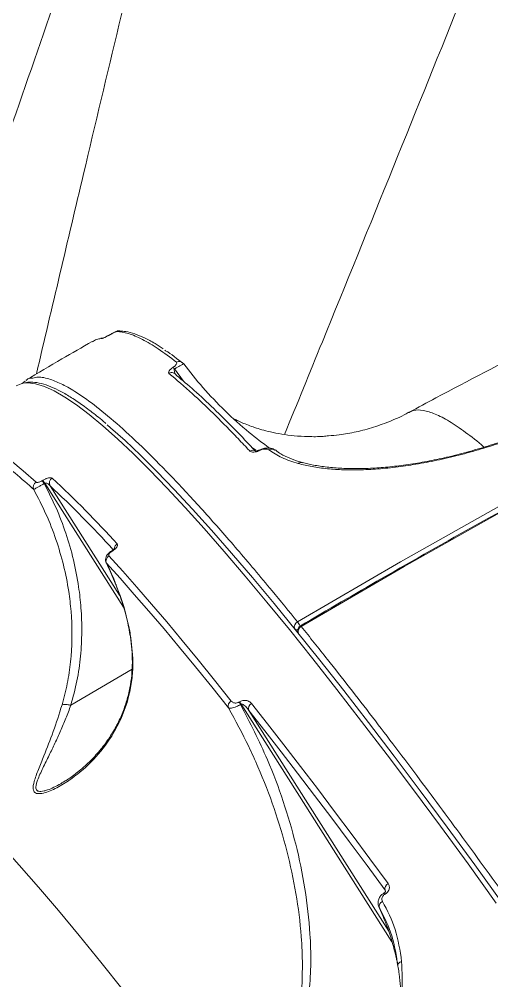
# Model space of a CAD drawing. Header units: millimetres. Extents: x -8607 to 7621, y -5747 to 4382.
# Drawn here: x 4353.5 to 4436.7, y 745.5 to 914.7 of the extents above; entities that cross this region are included whole.
import ezdxf

# ---------------------------------------------------------------- set-up
doc = ezdxf.new("R2010")
doc.units = ezdxf.units.MM
doc.layers.add('DIKOM_ОБЪЕКТ', color=7, linetype='Continuous')

msp = doc.modelspace()

# ---------------------------------------------------------------- linework, layer by layer
at = {"layer": 'DIKOM_ОБЪЕКТ', "color": 7, "linetype": 'Continuous', "lineweight": 15}
for p, q in [((4368.388, 858.586), (4367.909, 858.555)), ((4380.891, 853.18), (4382.451, 850.991)), ((4354.077, 850.61), (4354.602, 851.022)), ((4395.19, 838.853), (4394.436, 839.427)), ((4395.768, 838.875), (4395.766, 838.874)), ((4398.547, 838.874), (4398.526, 838.891)), ((4398.678, 838.845), (4398.584, 838.91)), ((4356.09, 831.961), (4355.762, 832.257)), ((4357.586, 833.499), (4357.674, 833.552)), ((4358.042, 833.046), (4357.954, 832.993)), ((4371.902, 811.249), (4358.042, 833.046)), ((4358.973, 832.598), (4371.209, 813.354)), ((4369.875, 821.183), (4369.847, 821.167)), ((4369.946, 821.132), (4369.918, 821.115)), ((4362.633, 793.988), (4373.396, 800.357)), ((4392.198, 794.547), (4392.302, 794.609)), ((4392.592, 794.189), (4392.488, 794.127)), ((4419.121, 752.384), (4392.592, 794.189)), ((4393.96, 793.051), (4418.576, 754.26)), ((4417.99, 761.353), (4417.938, 761.451)), ((4417.996, 761.352), (4417.938, 761.451)), ((4417.784, 760.987), (4417.704, 760.939)), ((4417.783, 760.986), (4417.784, 760.987)), ((4417.97, 760.792), (4417.889, 760.744)), ((4419.808, 749.896), (4419.877, 749.607)), ((4419.84, 749.901), (4419.826, 749.901))]:
    msp.add_line(p, q, dxfattribs=at)
at = {"layer": 'DIKOM_ОБЪЕКТ', "color": 7, "linetype": 'Continuous', "lineweight": 15, "flags": 128}
for points in [[(4402.501, 808.69), (4420.626, 819.217), (4438.889, 829.462), (4457.286, 839.424), (4475.811, 849.097), (4494.458, 858.481), (4513.222, 867.572), (4532.096, 876.367), (4551.075, 884.863), (4570.154, 893.058), (4589.326, 900.95), (4608.586, 908.536)], [(4609.25, 907.716), (4589.989, 900.13), (4570.817, 892.238), (4551.738, 884.042), (4532.759, 875.546), (4513.885, 866.751), (4495.121, 857.66), (4476.474, 848.277), (4457.95, 838.603), (4439.553, 828.642), (4421.289, 818.396), (4403.164, 807.87)], [(4368.331, 858.582), (4368.329, 858.581), (4368.153, 858.501)], [(4354.224, 850.641), (4353.892, 850.568), (4353.013, 850.202)], [(4437.502, 759.207), (4432.527, 766.073), (4427.664, 772.706), (4422.919, 779.1), (4418.295, 785.25), (4413.797, 791.149), (4409.427, 796.794), (4405.19, 802.179), (4401.089, 807.301), (4397.128, 812.154), (4393.309, 816.735), (4389.637, 821.039), (4386.115, 825.064), (4382.744, 828.805), (4379.529, 832.26), (4376.471, 835.426), (4373.574, 838.299), (4370.84, 840.879), (4368.271, 843.161), (4365.869, 845.145), (4363.636, 846.829), (4361.575, 848.212), (4359.687, 849.291), (4357.973, 850.067), (4356.435, 850.539), (4355.074, 850.706), (4354.224, 850.641)], [(4342.041, 842.505), (4343.352, 842.214), (4344.808, 841.675), (4346.407, 840.887), (4348.148, 839.852), (4350.03, 838.568), (4352.053, 837.039), (4354.213, 835.264), (4356.511, 833.245)], [(4369.009, 843.328), (4369.601, 842.825), (4372.164, 840.547), (4374.892, 837.974), (4377.782, 835.108), (4380.832, 831.95), (4384.04, 828.503), (4387.402, 824.77), (4390.917, 820.755), (4394.58, 816.461), (4398.389, 811.891), (4402.341, 807.05), (4406.432, 801.94), (4410.659, 796.568), (4415.018, 790.936), (4419.506, 785.051), (4424.119, 778.916), (4428.853, 772.538), (4433.704, 765.92), (4438.667, 759.07), (4443.74, 751.993), (4448.917, 744.694), (4454.194, 737.18), (4459.567, 729.457)], [(4395.766, 838.874), (4395.762, 838.866), (4395.771, 838.794)], [(4369.847, 821.167), (4369.865, 821.163), (4369.918, 821.115)], [(4369.874, 821.183), (4369.894, 821.179), (4369.946, 821.132)], [(4390.372, 793.533), (4387.426, 797.212), (4384.552, 800.753), (4381.751, 804.154), (4379.025, 807.414), (4376.374, 810.531), (4373.8, 813.504), (4371.304, 816.331), (4368.887, 819.011)], [(4369.337, 820.267), (4371.759, 817.58), (4374.261, 814.747), (4376.84, 811.768), (4379.497, 808.644), (4382.229, 805.377), (4385.036, 801.968), (4387.916, 798.42), (4390.869, 794.732)], [(4394.434, 794.302), (4397.242, 790.732), (4400.108, 787.047), (4403.031, 783.25), (4406.011, 779.342), (4409.046, 775.324), (4412.134, 771.198), (4415.276, 766.965), (4418.469, 762.626)], [(4417.938, 761.451), (4414.752, 765.779), (4411.618, 770.002), (4408.537, 774.118), (4405.509, 778.127), (4402.537, 782.026), (4399.62, 785.814), (4396.761, 789.489), (4393.96, 793.051)], [(4393.552, 715.265), (4388.965, 721.481), (4384.498, 727.454), (4380.155, 733.178), (4375.94, 738.648), (4371.858, 743.858), (4367.912, 748.804), (4364.106, 753.481), (4360.442, 757.885), (4356.926, 762.012), (4353.559, 765.858), (4350.346, 769.419)], [(4420.189, 748.067), (4420.16, 748.194), (4420.167, 748.325), (4420.208, 748.453), (4420.283, 748.576), (4420.389, 748.689), (4420.522, 748.787), (4420.677, 748.868), (4420.849, 748.927)]]:
    msp.add_lwpolyline(points, dxfattribs=at)
at = {"layer": 'DIKOM_ОБЪЕКТ', "color": 7, "linetype": 'Continuous', "lineweight": 15}
for centre, radius, start, end in [((4371.176, 858.908), 0.99, 86.14922, 119.88989), ((4381.691, 853.531), 0.963, 32.41223, 120.63597), ((4380.341, 852.721), 0.716, 39.83112, 71.91638), ((4380.393, 851.56), 0.959, 29.86307, 120.86366), ((4397.985, 838.154), 0.914, 53.73734, 123.15281), ((4309.17, 781.416), 68.961, 47.49659, 54.92975), ((4394.628, 837.891), 0.961, 58.99974, 121.25495), ((4403.145, 835.922), 0.777, 71.30842, 129.27885), ((4357.017, 832.368), 1.013, 120.003, 203.69544), ((4355.158, 831.346), 3.245, 30.50864, 41.57091), ((4355.247, 831.399), 3.245, 30.50864, 41.57091), ((4359.866, 833.068), 1.009, 119.83891, 207.78596), ((4226.982, 690.87), 193.671, 42.36049, 47.0374), ((4226.177, 690.968), 195.398, 42.25776, 47.03015), ((4371.334, 821.449), 1.063, 120.33024, 172.12416), ((4369.829, 819.383), 1.012, 119.10455, 201.51543), ((4402.957, 807.806), 0.995, 117.28632, 202.6182), ((4396.858, 804.442), 7.064, 29.67104, 36.97201), ((4402.438, 807.877), 0.605, 228.61203, 282.87416), ((4403.557, 807.112), 1, 120.57471, 207.49711), ((4403.619, 806.985), 0.995, 117.22795, 202.49345), ((4402.981, 807.781), 0.204, 25.88103, 70.52742), ((4391.334, 793.837), 1.009, 117.47639, 197.51533), ((4388.024, 791.355), 5.255, 31.83656, 37.40474), ((4388.128, 791.417), 5.255, 31.83656, 37.40474), ((4394.882, 793.417), 0.992, 116.86663, 201.62633), ((4418.883, 761.732), 0.985, 114.79451, 196.56682), ((4417.519, 760.579), 0.405, 24.09198, 62.78442), ((4417.608, 760.633), 0.396, 23.704, 63.43449), ((4417.856, 758.585), 0.965, 112.27358, 191.42806)]:
    msp.add_arc(centre, radius, start, end, dxfattribs=at)
for points, knots in [([(4529.093, 1168.183), (4521.108, 1147.257), (4505.136, 1105.402), (4480.901, 1043.058), (4456.462, 981.014), (4431.807, 919.307), (4413.008, 872.883), (4402.457, 847.061), (4400.237, 841.628)], [0, 0, 0, 0, 0.1898653, 0.3797461, 0.5696368, 0.7595262, 0.9493987, 1, 1, 1, 1]), ([(4256.962, 826.616), (4260.326, 836.055), (4267.056, 854.938), (4276.935, 882.734), (4286.646, 910.096), (4296.229, 937.127), (4305.678, 963.791), (4314.97, 990.052), (4324.02, 1015.702), (4331.804, 1037.864), (4338.403, 1056.748), (4343.895, 1072.562), (4349.257, 1088.109), (4352.703, 1098.219), (4354.426, 1103.275)], [0, 0, 0, 0, 0.0928399, 0.1857353, 0.2786307, 0.3714706, 0.4661484, 0.5608852, 0.6556219, 0.7502998, 0.8126573, 0.8750148, 0.9375074, 1, 1, 1, 1]), ([(4402.978, 1043.898), (4401.386, 1039.131), (4398.202, 1029.594), (4393.235, 1014.905), (4388.136, 999.932), (4382.076, 982.249), (4374.99, 961.688), (4366.805, 938.033), (4358.389, 913.761), (4349.72, 888.795), (4340.819, 863.181), (4331.682, 836.919), (4322.367, 810.187), (4316.008, 792.005), (4312.827, 782.909)], [0, 0, 0, 0, 0.0625804, 0.1251957, 0.1879169, 0.2506738, 0.3431067, 0.4356563, 0.5285567, 0.6215735, 0.7158893, 0.8103227, 0.9051045, 1, 1, 1, 1]), ([(4356.578, 852.294), (4359.332, 864.023), (4366.195, 893.258), (4377.353, 939.797), (4390.018, 991.958), (4398.658, 1026.585), (4402.978, 1043.898)], [0, 0, 0, 0, 0.1825619, 0.4550374, 0.7275218, 1, 1, 1, 1]), ([(5003.621, 992.445), (5000.401, 992.283), (4991.065, 991.813), (4975.59, 990.814), (4957.192, 989.356), (4938.773, 987.606), (4920.339, 985.571), (4901.894, 983.249), (4883.443, 980.642), (4864.992, 977.75), (4846.544, 974.574), (4828.106, 971.115), (4809.68, 967.374), (4791.273, 963.351), (4772.89, 959.048), (4754.534, 954.466), (4736.211, 949.605), (4717.925, 944.468), (4699.682, 939.056), (4681.485, 933.37), (4663.341, 927.411), (4645.253, 921.182), (4627.227, 914.683), (4609.266, 907.916), (4591.376, 900.884), (4573.562, 893.588), (4555.827, 886.029), (4538.177, 878.211), (4520.616, 870.134), (4503.149, 861.802), (4485.781, 853.215), (4468.515, 844.377), (4451.357, 835.291), (4434.312, 825.954), (4418.203, 816.856), (4407.827, 810.773), (4403.049, 807.973)], [0, 0, 0, 0, 0.0157718, 0.0457292, 0.0756868, 0.1056445, 0.1356023, 0.1655601, 0.195518, 0.2254759, 0.2554339, 0.2853919, 0.3153499, 0.345308, 0.3752662, 0.4052243, 0.4351825, 0.4651407, 0.495099, 0.5250572, 0.5550155, 0.5849739, 0.6149322, 0.6448906, 0.6748489, 0.7048073, 0.7347657, 0.7647242, 0.7946826, 0.8246411, 0.8545995, 0.884558, 0.9145165, 0.944475, 0.9744335, 1, 1, 1, 1]), ([(4855.509, 984.149), (4851.603, 983.67), (4841.466, 982.428), (4825.115, 980.083), (4806.456, 977.152), (4787.815, 973.908), (4769.199, 970.369), (4750.611, 966.53), (4732.058, 962.394), (4713.544, 957.963), (4695.075, 953.237), (4676.656, 948.217), (4658.292, 942.906), (4639.988, 937.305), (4621.75, 931.414), (4603.582, 925.237), (4585.489, 918.775), (4567.477, 912.03), (4549.55, 905.003), (4531.714, 897.697), (4513.973, 890.113), (4496.333, 882.255), (4478.798, 874.122), (4461.371, 865.722), (4444.064, 857.045), (4431.007, 850.283), (4423.735, 846.385), (4422.158, 845.539)], [0, 0, 0, 0, 0.0260967, 0.0677335, 0.1093951, 0.1510805, 0.1927887, 0.2345187, 0.2762695, 0.3180403, 0.3598299, 0.4016376, 0.4434624, 0.4853034, 0.5271598, 0.5690307, 0.6109154, 0.6528129, 0.6947227, 0.7366438, 0.7785758, 0.8205178, 0.8624692, 0.9044295, 0.9463979, 0.9883741, 1, 1, 1, 1]), ([(4370.683, 859.767), (4370.646, 859.758), (4370.571, 859.74), (4370.258, 859.591), (4369.854, 859.382), (4369.547, 859.211), (4369.405, 859.132)], [0, 0, 0, 0, 0.26325667, 0.52665941, 0.78132776, 1, 1, 1, 1]), ([(4370.973, 859.877), (4370.951, 859.873), (4370.88, 859.861), (4370.767, 859.822), (4370.562, 859.743), (4370.235, 859.583), (4369.787, 859.348), (4369.509, 859.191), (4369.407, 859.133)], [0, 0, 0, 0, 0.0352516, 0.1151954, 0.259784, 0.5851712, 0.8480871, 1, 1, 1, 1]), ([(4381.2, 854.359), (4380.117, 855.177), (4377.947, 856.814), (4375.156, 858.448), (4372.677, 859.528), (4371.348, 859.687), (4370.683, 859.767)], [0, 0, 0, 0, 0.2488739, 0.4981939, 0.748869, 1, 1, 1, 1]), ([(4378.907, 856.698), (4378.414, 857.019), (4377.251, 857.778), (4375.582, 858.656), (4373.866, 859.365), (4372.421, 859.776), (4371.585, 859.808), (4371.243, 859.821)], [0, 0, 0, 0, 0.1654996, 0.3900263, 0.6157957, 0.8424798, 1, 1, 1, 1]), ([(4366.392, 857.992), (4364.607, 856.974), (4360.702, 854.748), (4356.834, 852.454), (4354.735, 851.209)], [0, 0, 0, 0, 0.4572869, 1, 1, 1, 1]), ([(4368.153, 858.501), (4368.086, 858.498), (4367.751, 858.479), (4367.113, 858.395), (4366.668, 858.102), (4366.422, 857.94)], [0, 0, 0, 0, 0.1005797, 0.5029158, 1, 1, 1, 1]), ([(4369.405, 859.132), (4369.264, 859.053), (4368.962, 858.885), (4368.565, 858.678), (4368.26, 858.531), (4368.189, 858.511), (4368.153, 858.501)], [0, 0, 0, 0, 0.2213871, 0.4744058, 0.7373087, 1, 1, 1, 1]), ([(4369.317, 859.085), (4369.247, 859.046), (4369.033, 858.926), (4368.714, 858.758), (4368.475, 858.638), (4368.367, 858.591), (4368.367, 858.591), (4368.367, 858.591)], [0, 0, 0, 0, 0.1460481, 0.4457549, 0.7548206, 0.9267945, 1, 1, 1, 1]), ([(4379.161, 856.465), (4379.21, 856.436), (4380.198, 855.852), (4381.38, 854.927), (4382.503, 854.047)], [0, 0, 0, 0, 0.0502154, 1, 1, 1, 1]), ([(4380.563, 853.402), (4380.666, 853.473), (4380.871, 853.613), (4381.115, 853.846), (4381.297, 854.113), (4381.289, 854.278), (4381.215, 854.346), (4381.2, 854.359)], [0, 0, 0, 0, 0.1456016, 0.2899617, 0.5320979, 0.9098028, 1, 1, 1, 1]), ([(4379.901, 852.384), (4379.885, 852.399), (4379.805, 852.476), (4379.799, 852.658), (4379.992, 852.942), (4380.247, 853.185), (4380.457, 853.329), (4380.563, 853.402)], [0, 0, 0, 0, 0.0950988, 0.471968, 0.7157778, 0.8572267, 1, 1, 1, 1]), ([(4380.891, 853.18), (4380.875, 853.159), (4380.844, 853.117), (4380.817, 853.02), (4380.816, 852.841), (4380.912, 852.53), (4381.051, 852.277), (4381.163, 852.124), (4381.171, 852.113)], [0, 0, 0, 0, 0.0498667, 0.0974853, 0.227249, 0.497336, 0.9617102, 1, 1, 1, 1]), ([(4382.503, 854.047), (4382.507, 854.053), (4382.523, 854.083), (4382.361, 854.017), (4381.902, 853.767), (4381.414, 853.488), (4381.069, 853.285), (4380.891, 853.18)], [0, 0, 0, 0, 0.0825406, 0.4350699, 0.6772403, 0.8329897, 1, 1, 1, 1]), ([(4382.503, 854.047), (4383.6, 852.648), (4385.849, 849.781), (4389.718, 845.765), (4393.622, 842.188), (4396.383, 840.125), (4397.591, 839.222)], [0, 0, 0, 0, 0.2554091, 0.5234754, 0.7915429, 1, 1, 1, 1]), ([(4354.768, 851.153), (4354.866, 851.243), (4355.176, 851.529), (4355.646, 851.547), (4355.967, 851.559)], [0, 0, 0, 0, 0.3140472, 1, 1, 1, 1]), ([(4355.967, 851.559), (4356.25, 851.63), (4357.102, 851.844), (4358.863, 851.435), (4361.145, 850.499), (4363.824, 848.955), (4367.126, 846.597), (4371.168, 843.214), (4375.684, 838.994), (4380.672, 833.934), (4386.074, 828.095), (4391.862, 821.507), (4397.342, 815.022), (4401.008, 810.523), (4402.501, 808.69)], [0, 0, 0, 0, 0.0436049, 0.1316438, 0.2045618, 0.2775819, 0.3717181, 0.4658543, 0.5602103, 0.6552366, 0.7504889, 0.8432182, 0.9361576, 1, 1, 1, 1]), ([(4394.129, 838.713), (4393.954, 838.899), (4393.081, 839.832), (4390.862, 842.166), (4387.619, 845.442), (4383.671, 849.204), (4381.25, 851.246), (4379.901, 852.384)], [0, 0, 0, 0, 0.0321659, 0.1608352, 0.4182088, 0.675957, 1, 1, 1, 1]), ([(4381.225, 852.038), (4382.252, 851.179), (4384.307, 849.46), (4387.741, 846.256), (4391.316, 842.73), (4393.889, 840.012), (4395.127, 838.704)], [0, 0, 0, 0, 0.25383467, 0.50801554, 0.763245, 1, 1, 1, 1]), ([(4368.798, 843.581), (4368.758, 843.616), (4367.909, 844.355), (4366.388, 845.55), (4364.242, 847.146), (4362.25, 848.446), (4360.389, 849.483), (4358.654, 850.248), (4357.045, 850.718), (4355.679, 850.903), (4354.891, 850.791), (4354.564, 850.744)], [0, 0, 0, 0, 0.0064273, 0.1341203, 0.2621201, 0.3905344, 0.5194975, 0.6491303, 0.7793568, 0.9087174, 1, 1, 1, 1]), ([(4455.565, 847.555), (4453.63, 846.573), (4449.728, 844.594), (4444.383, 842.352), (4439.733, 840.632), (4435.805, 839.345), (4431.865, 838.218), (4427.995, 837.277), (4424.24, 836.526), (4420.609, 835.962), (4417.082, 835.582), (4413.74, 835.396), (4410.62, 835.397), (4407.73, 835.582), (4405.031, 835.938), (4403.448, 836.328), (4402.653, 836.523)], [0, 0, 0, 0, 0.1013046, 0.2043245, 0.2693234, 0.3347703, 0.4016321, 0.4689837, 0.5341683, 0.5998078, 0.6668825, 0.7344532, 0.7996653, 0.8653309, 0.9324208, 1, 1, 1, 1]), ([(4455.421, 847.685), (4455.233, 847.584), (4453.883, 846.852), (4451.274, 845.587), (4447.616, 843.911), (4443.898, 842.37), (4440.167, 840.965), (4436.453, 839.713), (4432.79, 838.622), (4429.208, 837.699), (4425.734, 836.953), (4422.385, 836.376), (4419.161, 835.96), (4416.061, 835.702), (4413.096, 835.602), (4410.292, 835.658), (4407.683, 835.873), (4405.358, 836.213), (4404.033, 836.55), (4403.411, 836.708)], [0, 0, 0, 0, 0.0101795, 0.073166, 0.136453, 0.1998665, 0.2631618, 0.3261665, 0.3887381, 0.4507769, 0.5122332, 0.5730049, 0.6337069, 0.6949915, 0.7568172, 0.8190975, 0.8817029, 0.9444728, 1, 1, 1, 1]), ([(4422.169, 845.511), (4422.419, 845.637), (4423.111, 845.985), (4424.607, 845.95), (4426.702, 845.323), (4429.179, 844.048), (4432.074, 842.048), (4434.141, 840.479), (4435.337, 839.405), (4435.338, 839.405)], [0, 0, 0, 0, 0.101184, 0.2803765, 0.4599249, 0.63983, 0.8200953, 0.9998773, 1, 1, 1, 1]), ([(4407.999, 841.393), (4407.681, 841.361), (4406.421, 841.232), (4404.376, 841.243), (4401.917, 841.38), (4399.693, 841.677), (4397.808, 842.05), (4396.205, 842.465), (4394.949, 842.855), (4393.765, 843.28), (4392.717, 843.714), (4391.86, 844.115), (4391.492, 844.31), (4391.32, 844.402)], [0, 0, 0, 0, 0.0333692, 0.1317957, 0.2297168, 0.3276468, 0.4261162, 0.5111196, 0.5962573, 0.6820741, 0.7900196, 0.9019498, 1, 1, 1, 1]), ([(4422.148, 845.547), (4422.107, 845.523), (4421.096, 844.923), (4418.994, 844.012), (4415.916, 842.86), (4412.852, 842.058), (4410.19, 841.566), (4408.621, 841.442), (4407.999, 841.393)], [0, 0, 0, 0, 0.00918988, 0.22586367, 0.44035059, 0.65248682, 0.86223119, 1, 1, 1, 1]), ([(4398.507, 838.871), (4398.452, 838.922), (4398.248, 839.111), (4397.756, 839.241), (4397.106, 839.276), (4396.407, 839.15), (4395.962, 838.952), (4395.77, 838.866)], [0, 0, 0, 0, 0.0813748, 0.3042373, 0.5678765, 0.8142467, 1, 1, 1, 1]), ([(4397.485, 838.919), (4397.385, 838.973), (4397.187, 839.079), (4396.733, 839.085), (4396.244, 838.994), (4395.924, 838.858), (4395.771, 838.794)], [0, 0, 0, 0, 0.2974636, 0.5890265, 0.8028446, 1, 1, 1, 1]), ([(4395.771, 838.794), (4395.734, 838.776), (4395.567, 838.698), (4395.237, 838.584), (4394.795, 838.508), (4394.377, 838.534), (4394.213, 838.651), (4394.129, 838.713)], [0, 0, 0, 0, 0.0490732, 0.2179129, 0.4266715, 0.7022436, 1, 1, 1, 1]), ([(4395.767, 838.877), (4395.728, 838.858), (4395.622, 838.807), (4395.448, 838.75), (4395.262, 838.707), (4395.117, 838.702), (4395.109, 838.704), (4395.105, 838.705)], [0, 0, 0, 0, 0.1030253, 0.2748, 0.4840194, 0.7500847, 1, 1, 1, 1]), ([(4402.653, 836.523), (4401.65, 836.842), (4399.629, 837.483), (4398.203, 838.438), (4397.485, 838.919)], [0, 0, 0, 0, 0.4964917, 1, 1, 1, 1]), ([(4403.398, 836.692), (4403.259, 836.726), (4402.42, 836.928), (4401.133, 837.434), (4399.676, 838.116), (4398.972, 838.631), (4398.678, 838.845)], [0, 0, 0, 0, 0.0680008, 0.4105006, 0.7538711, 1, 1, 1, 1]), ([(4357.674, 833.552), (4357.735, 833.586), (4357.945, 833.707), (4358.32, 833.875), (4358.753, 834.006), (4359.148, 834.054), (4359.288, 833.982), (4359.364, 833.943)], [0, 0, 0, 0, 0.0796272, 0.2757181, 0.4707552, 0.7105349, 1, 1, 1, 1]), ([(4357.954, 832.993), (4357.872, 832.949), (4357.604, 832.802), (4357.16, 832.558), (4356.67, 832.289), (4356.287, 832.075), (4356.128, 831.984), (4356.095, 831.965), (4356.09, 831.961)], [0, 0, 0, 0, 0.0891853, 0.2936483, 0.4896032, 0.7163748, 0.9545823, 1, 1, 1, 1]), ([(4356.511, 833.245), (4356.561, 833.22), (4356.65, 833.176), (4356.904, 833.209), (4357.175, 833.293), (4357.412, 833.4), (4357.545, 833.476), (4357.586, 833.499)], [0, 0, 0, 0, 0.3025704, 0.534681, 0.7254608, 0.9171004, 1, 1, 1, 1]), ([(4357.954, 832.993), (4358.67, 831.579), (4360.102, 828.75), (4361.801, 824.264), (4363.145, 819.622), (4363.998, 815.222), (4364.472, 810.978), (4364.614, 806.913), (4364.386, 802.609), (4363.788, 798.275), (4363.016, 795.416), (4362.63, 793.987)], [0, 0, 0, 0, 0.1183264, 0.236652, 0.3581433, 0.479627, 0.5712577, 0.6768288, 0.7823876, 0.8912056, 1, 1, 1, 1]), ([(4358.973, 832.598), (4358.898, 832.689), (4358.767, 832.851), (4358.532, 833.012), (4358.342, 833.083), (4358.204, 833.094), (4358.114, 833.082), (4358.063, 833.056), (4358.042, 833.046)], [0, 0, 0, 0, 0.3509401, 0.6182411, 0.802894, 0.8793152, 0.9492173, 1, 1, 1, 1]), ([(4361.083, 794.058), (4361.172, 794.368), (4361.619, 795.924), (4362.236, 798.775), (4362.896, 803.963), (4362.877, 809.089), (4362.247, 814.418), (4361.403, 818.648), (4360.06, 823.191), (4358.33, 827.666), (4356.838, 830.526), (4356.09, 831.961)], [0, 0, 0, 0, 0.0242949, 0.1218861, 0.2202173, 0.4215155, 0.5118876, 0.6318247, 0.7525904, 0.8758755, 1, 1, 1, 1]), ([(4370.797, 822.367), (4370.828, 822.316), (4370.895, 822.206), (4370.835, 821.964), (4370.645, 821.682), (4370.345, 821.39), (4370.079, 821.218), (4369.946, 821.132)], [0, 0, 0, 0, 0.1890341, 0.4045268, 0.6068518, 0.803372, 1, 1, 1, 1]), ([(4369.85, 821.163), (4369.821, 821.148), (4369.598, 821.027), (4369.199, 820.694), (4368.833, 820.212), (4368.702, 819.664), (4368.743, 819.233), (4368.884, 819.023), (4368.938, 818.942)], [0, 0, 0, 0, 0.0336075, 0.2611442, 0.5446715, 0.7254133, 0.8940704, 1, 1, 1, 1]), ([(4369.918, 821.115), (4369.827, 821.057), (4369.647, 820.94), (4369.442, 820.741), (4369.311, 820.547), (4369.269, 820.379), (4369.315, 820.302), (4369.337, 820.267)], [0, 0, 0, 0, 0.1951513, 0.3900918, 0.5932741, 0.8111156, 1, 1, 1, 1]), ([(4370.345, 821.569), (4370.345, 821.571), (4370.347, 821.574), (4370.307, 821.518), (4370.208, 821.419), (4370.057, 821.296), (4369.932, 821.22), (4369.873, 821.184)], [0, 0, 0, 0, 0.1117004, 0.3057269, 0.5440123, 0.7860871, 1, 1, 1, 1]), ([(4368.845, 819.047), (4368.886, 818.972), (4369.538, 817.782), (4370.12, 816.476), (4370.559, 815.214), (4370.58, 815.155)], [0, 0, 0, 0, 0.0599781, 0.9556149, 1, 1, 1, 1]), ([(4368.887, 819.011), (4369.743, 817.131), (4371.422, 813.443), (4372.582, 809.152), (4373.027, 806.835), (4373.098, 806.466)], [0, 0, 0, 0, 0.4665329, 0.9150118, 1, 1, 1, 1]), ([(4370.58, 815.155), (4370.996, 814.017), (4371.849, 811.683), (4372.634, 808.761), (4372.923, 806.978), (4373.008, 806.453)], [0, 0, 0, 0, 0.4015524, 0.8235693, 1, 1, 1, 1]), ([(4403.164, 807.87), (4404.701, 805.953), (4408.731, 800.927), (4415.644, 792.037), (4423.762, 781.325), (4432.045, 770.132), (4440.195, 758.897), (4448.388, 747.402), (4456.493, 735.853), (4465.331, 723.081), (4474.933, 709.002), (4485.147, 693.801), (4495.306, 678.476), (4505.084, 663.544), (4514.717, 648.668), (4524.073, 634.068), (4534.097, 618.27), (4544.789, 601.241), (4555.942, 583.276), (4566.833, 565.544), (4577.137, 548.599), (4587.123, 532.018), (4596.675, 516.014), (4606.618, 499.202), (4616.925, 481.608), (4627.372, 463.584), (4637.4, 446.102), (4646.731, 429.672), (4655.631, 413.844), (4664.013, 398.794), (4672.854, 382.76), (4682.088, 365.823), (4691.46, 348.402), (4700.268, 331.805), (4708.291, 316.477), (4715.778, 301.97), (4722.674, 288.416), (4729.673, 274.446), (4736.692, 260.182), (4743.51, 246.018), (4749.698, 232.855), (4755.128, 221.007), (4759.997, 210.083), (4764.283, 200.163), (4768.224, 190.745), (4770.506, 184.992), (4771.67, 182.06)], [0, 0, 0, 0, 0.0156509, 0.0410528, 0.0664547, 0.0899044, 0.1133542, 0.1348277, 0.1563011, 0.1771003, 0.2025022, 0.227904, 0.2513538, 0.2748036, 0.2962771, 0.3177505, 0.3385497, 0.3639515, 0.3893534, 0.4128032, 0.436253, 0.4577264, 0.4791999, 0.4999991, 0.5244807, 0.5489623, 0.5715463, 0.5941304, 0.614795, 0.6354597, 0.6554668, 0.6808687, 0.7062706, 0.7297205, 0.7531703, 0.7746438, 0.7961173, 0.8169165, 0.8423185, 0.8677204, 0.8911702, 0.9146201, 0.9360936, 0.9575671, 0.9783663, 1, 1, 1, 1]), ([(4373.098, 806.466), (4373.31, 804.872), (4373.654, 802.286), (4373.445, 798.782), (4372.893, 795.527), (4371.745, 792.031), (4369.683, 788.106), (4366.712, 784.328), (4363.414, 781.458), (4360.458, 779.58), (4358.428, 778.654), (4356.993, 778.373), (4356.215, 778.576), (4355.904, 779.301), (4356.158, 780.696), (4356.903, 782.689), (4358.092, 785.593), (4359.583, 789.323), (4360.58, 792.47), (4361.083, 794.058)], [0, 0, 0, 0, 0.0742575, 0.1205067, 0.1678162, 0.2375794, 0.3094454, 0.4056706, 0.5047063, 0.5602499, 0.6168552, 0.6484773, 0.675388, 0.7024598, 0.7386873, 0.7871107, 0.8368189, 0.9176543, 1, 1, 1, 1]), ([(4373.027, 806.455), (4373.056, 806.313), (4373.234, 805.446), (4373.395, 803.803), (4373.491, 801.544), (4373.377, 799.26), (4373.047, 796.996), (4372.486, 794.717), (4371.681, 792.446), (4370.614, 790.199), (4369.294, 788.028), (4367.717, 785.948), (4365.886, 783.977), (4363.947, 782.285), (4362.361, 781.094), (4361.509, 780.605), (4361.274, 780.469)], [0, 0, 0, 0, 0.012419, 0.0757329, 0.141282, 0.2091766, 0.2790418, 0.3508586, 0.429556, 0.5114896, 0.5975387, 0.6882088, 0.783663, 0.8836347, 0.9678661, 1, 1, 1, 1]), ([(4373.098, 806.466), (4373.091, 806.465), (4373.054, 806.459), (4373.062, 806.461), (4373.069, 806.463)], [0, 0, 0, 0, 0.179816, 1, 1, 1, 1]), ([(4362.633, 793.988), (4362.343, 793.222), (4361.76, 791.687), (4360.815, 789.467), (4359.831, 787.306), (4358.967, 785.514), (4358.256, 784.067), (4357.703, 782.936), (4357.185, 781.839), (4356.789, 780.902), (4356.577, 780.246), (4356.493, 779.839), (4356.467, 779.519), (4356.513, 779.21), (4356.685, 778.969), (4356.978, 778.841), (4357.388, 778.818), (4357.907, 778.903), (4358.67, 779.132), (4359.662, 779.558), (4360.599, 780.038), (4361.138, 780.372), (4361.281, 780.46)], [0, 0, 0, 0, 0.09267476, 0.18573066, 0.27990996, 0.37447307, 0.42894484, 0.48354765, 0.53880424, 0.59452873, 0.63296287, 0.65256146, 0.67233648, 0.69999156, 0.72869936, 0.75634544, 0.7849879, 0.8187574, 0.8531533, 0.91498881, 0.97757771, 1, 1, 1, 1]), ([(4362.63, 793.987), (4362.417, 794.032), (4361.991, 794.121), (4361.501, 794.141), (4361.219, 794.107), (4361.115, 794.069), (4361.083, 794.058)], [0, 0, 0, 0, 0.3252677, 0.6505354, 0.8925526, 1, 1, 1, 1]), ([(4362.63, 793.987), (4362.63, 793.987), (4362.631, 793.987), (4362.632, 793.987), (4362.633, 793.988), (4362.633, 793.988)], [0, 0, 0, 0, 0.2963091, 0.6893277, 1, 1, 1, 1]), ([(4392.488, 794.127), (4392.378, 794.068), (4392.137, 793.939), (4391.725, 793.754), (4391.277, 793.59), (4390.807, 793.476), (4390.508, 793.467), (4390.403, 793.518), (4390.372, 793.533)], [0, 0, 0, 0, 0.1137204, 0.2493511, 0.4227181, 0.6134963, 0.8848304, 1, 1, 1, 1]), ([(4401.498, 733.697), (4401.903, 735.275), (4402.716, 738.448), (4403.27, 743.35), (4403.442, 748.321), (4403.189, 754.199), (4402.342, 760.917), (4400.721, 768.439), (4398.486, 775.88), (4396.123, 781.972), (4393.457, 787.885), (4391.598, 791.288), (4390.372, 793.533)], [0, 0, 0, 0, 0.077204, 0.1552632, 0.2352624, 0.3156957, 0.4381019, 0.5613734, 0.6869532, 0.8131986, 0.8767617, 1, 1, 1, 1]), ([(4390.869, 794.732), (4390.986, 794.622), (4391.157, 794.461), (4391.523, 794.383), (4391.787, 794.393), (4392.019, 794.453), (4392.143, 794.518), (4392.198, 794.547)], [0, 0, 0, 0, 0.42997457, 0.62577295, 0.7881205, 0.90526304, 1, 1, 1, 1]), ([(4392.302, 794.609), (4392.39, 794.654), (4392.586, 794.757), (4392.953, 794.849), (4393.384, 794.865), (4393.93, 794.739), (4394.26, 794.512), (4394.417, 794.323), (4394.434, 794.302)], [0, 0, 0, 0, 0.0933723, 0.2087465, 0.3720832, 0.5792995, 0.9536434, 1, 1, 1, 1]), ([(4392.488, 794.127), (4394.144, 790.919), (4397, 785.386), (4400.093, 777.113), (4402.327, 769.54), (4403.943, 761.739), (4404.737, 754.754), (4404.913, 748.731), (4404.671, 743.668), (4404.031, 738.566), (4403.111, 735.212), (4402.651, 733.536)], [0, 0, 0, 0, 0.1721625, 0.2969452, 0.4217212, 0.5495767, 0.6773929, 0.7569487, 0.8364853, 0.9182743, 1, 1, 1, 1]), ([(4393.96, 793.051), (4393.784, 793.292), (4393.528, 793.642), (4393.134, 794.002), (4392.896, 794.161), (4392.733, 794.215), (4392.641, 794.211), (4392.608, 794.196), (4392.592, 794.189)], [0, 0, 0, 0, 0.4958745, 0.7197696, 0.8702617, 0.9510287, 0.9759034, 1, 1, 1, 1]), ([(4417.997, 761.353), (4417.997, 761.353), (4418.024, 761.32), (4418.027, 761.305), (4417.989, 761.179), (4417.915, 761.083), (4417.829, 761.013), (4417.743, 760.961), (4417.675, 760.933), (4417.64, 760.922), (4417.635, 760.92)], [0, 0, 0, 0, 0.0013527, 0.5206281, 0.7091132, 0.8191765, 0.8769521, 0.9323926, 0.9910402, 1, 1, 1, 1]), ([(4418.469, 762.626), (4418.553, 762.477), (4418.71, 762.194), (4418.693, 761.713), (4418.521, 761.302), (4418.269, 760.994), (4418.06, 760.853), (4417.97, 760.792)], [0, 0, 0, 0, 0.27917504, 0.52941961, 0.72163807, 0.87942873, 1, 1, 1, 1]), ([(4417.712, 760.927), (4417.554, 760.823), (4417.204, 760.593), (4416.846, 760.046), (4416.669, 759.388), (4416.704, 758.766), (4416.906, 758.446), (4416.981, 758.327)], [0, 0, 0, 0, 0.1758448, 0.3870221, 0.611452, 0.85567, 1, 1, 1, 1]), ([(4417.889, 760.744), (4417.837, 760.71), (4417.704, 760.622), (4417.526, 760.42), (4417.387, 760.129), (4417.354, 759.79), (4417.444, 759.583), (4417.49, 759.478)], [0, 0, 0, 0, 0.1010885, 0.2613491, 0.4607039, 0.7265488, 1, 1, 1, 1]), ([(4416.91, 758.393), (4417.503, 757.023), (4418.695, 754.267), (4419.457, 751.361), (4419.84, 749.901)], [0, 0, 0, 0, 0.4974093, 1, 1, 1, 1]), ([(4420.189, 748.067), (4419.919, 749.903), (4419.372, 753.619), (4417.738, 756.789), (4416.91, 758.393)], [0, 0, 0, 0, 0.4938176, 1, 1, 1, 1]), ([(4417.49, 759.478), (4418.318, 757.88), (4419.994, 754.644), (4420.561, 750.848), (4420.849, 748.927)], [0, 0, 0, 0, 0.4938716, 1, 1, 1, 1]), ([(4419.877, 749.607), (4419.931, 749.39), (4420.166, 748.435), (4420.435, 746.702), (4420.67, 744.442), (4420.717, 742.192), (4420.587, 739.982), (4420.264, 737.839), (4419.737, 735.778), (4419.004, 733.816), (4418.048, 731.973), (4416.859, 730.253), (4415.426, 728.686), (4413.925, 727.396), (4412.826, 726.736), (4412.36, 726.457)], [0, 0, 0, 0, 0.0209812, 0.0926271, 0.1657531, 0.2401834, 0.3164815, 0.394798, 0.4751064, 0.5589158, 0.645423, 0.7358345, 0.8303409, 0.9281278, 1, 1, 1, 1]), ([(4420.849, 748.927), (4420.937, 747.059), (4421.114, 743.277), (4420.21, 739.26), (4419.753, 737.228)], [0, 0, 0, 0, 0.49417114, 1, 1, 1, 1])]:
    msp.add_open_spline(points, degree=3, knots=knots, dxfattribs=at)

doc.saveas('drawing.dxf')
